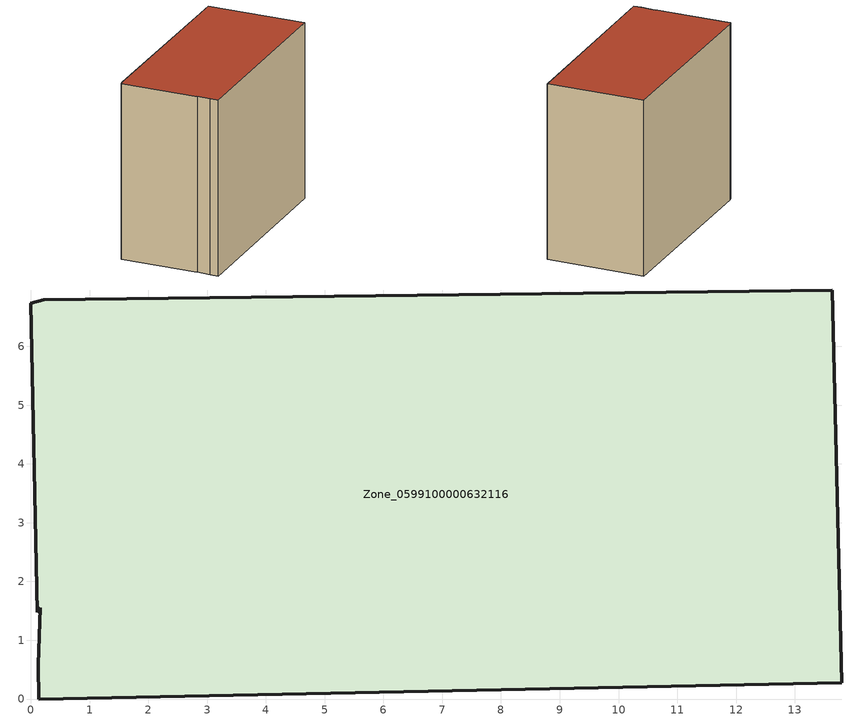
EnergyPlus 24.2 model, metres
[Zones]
Zone_0599100000632116
 floor ground (C_G): 0.16,1.55 0.11,1.47 0,6.73 0.22,6.79 13.64,6.96 13.8,0.28 0.14,0 0.13,0.58 z0
 wall outside (C_F): 13.8,0.28 13.64,6.96 0.22,6.79 0,6.73 0.11,1.47 0.16,1.55 0.13,0.58 0.14,0 13.8,0.28 z0:12.14
 roof outside (C_R): 0.11,1.47 0.16,1.55 0.13,0.58 0.14,0 13.8,0.28 13.64,6.96 0.22,6.79 0,6.73 z12.14
[BUILDING]
Pand.0599100000632116: North Axis=0; Terrain=City; Loads Convergence Tolerance Value=0.04; Temperature Convergence Tolerance Value=0.4; Solar Distribution=FullExterior; Maximum Number of Warmup Days=25; Minimum Number of Warmup Days=1
[Site:Location]
Rotterdam.The.Hague.AP_ZH_NLD Design_Conditions: Latitude=51.96; Longitude=4.45; Time Zone=1; Elevation=-4.5
[SITE:GROUNDTEMPERATURE:BUILDINGSURFACE]
18, 18, 18, 18, 18, 18, 18, 18, 18, 18, 18, 18
[MATERIAL] Thermal Absorptance=0.9; Solar Absorptance=0.7; Visible Absorptance=0.7
Name | Roughness | Thickness | Conductivity | Density | Specific Heat
G.TI.1946 | MediumSmooth | 0.15 | 1 | 540 | 1210
F.TI.1946 | Rough | 0.3 | 0.857143 | 1920 | 840
R.TI.1946 | MediumRough | 0.2 | 0.1 | 1500 | 1000
[CONSTRUCTION]
C_G: G.TI.1946
C_F: F.TI.1946
C_R: R.TI.1946
[ZONE]
Zone_0599100000632116: Type=1; Multiplier=1; Ceiling Height=Autocalculate; Volume=Autocalculate; Floor Area=autocalculate; Part of Total Floor Area=Yes
[ZONEINFILTRATION:DESIGNFLOWRATE]
Infil_Zone_0599100000632116: Zone or ZoneList or Space or SpaceList=Zone_0599100000632116; Schedule=AlwaysOn; Design Flow Rate Calculation Method=Flow/Area; Flow Rate per Floor Area=0.003; Constant Term Coefficient=1; Temperature Term Coefficient=0; Velocity Term Coefficient=0; Velocity Squared Term Coefficient=0
[HVACTEMPLATE:ZONE:IDEALLOADSAIRSYSTEM]
Zone_0599100000632116: Maximum Heating Supply Air Temperature=50; Minimum Cooling Supply Air Temperature=13; Maximum Heating Supply Air Humidity Ratio=0.0156; Minimum Cooling Supply Air Humidity Ratio=0.0077; Heating Limit=NoLimit; Cooling Limit=NoLimit; Dehumidification Control Type=ConstantSensibleHeatRatio; Cooling Sensible Heat Ratio=0.7; Dehumidification Setpoint=60; Humidification Control Type=None; Humidification Setpoint=30; Outdoor Air Method=None; Outdoor Air Flow Rate per Person=0.00944; Outdoor Air Flow Rate per Zone Floor Area=0; Outdoor Air Flow Rate per Zone=0; Demand Controlled Ventilation Type=None; Outdoor Air Economizer Type=NoEconomizer; Heat Recovery Type=None; Sensible Heat Recovery Effectiveness=0.7; Latent Heat Recovery Effectiveness=0.65
[ZONECONTROL:THERMOSTAT]
ThermostatControl_Zone_0599100000632116: Zone or ZoneList=Zone_0599100000632116; Control Type Schedule=DualSetpointControlType; Control 1=Thermostat_Zone_0599100000632116; Temperature Difference Between Cutout And Setpoint=0
[THERMOSTATSETPOINT:DUALSETPOINT]
Thermostat_Zone_0599100000632116: Heating Setpoint Temperature Schedule=HeatingSetpoint_Zone_0599100000632116; Cooling Setpoint Temperature Schedule=CoolingSetpoint_Zone_0599100000632116
[SCHEDULE:COMPACT]
HeatingSetpoint_Zone_0599100000632116: Through: 12/31, For: AllDays, Until: 24:00, 21
CoolingSetpoint_Zone_0599100000632116: Through: 12/31, For: AllDays, Until: 24:00, 24
DualSetpointControlType: Through: 12/31, For: AllDays, Until: 24:00, 4
AlwaysOn: Through: 12/31, For: AllDays, Until: 24:00, 1
